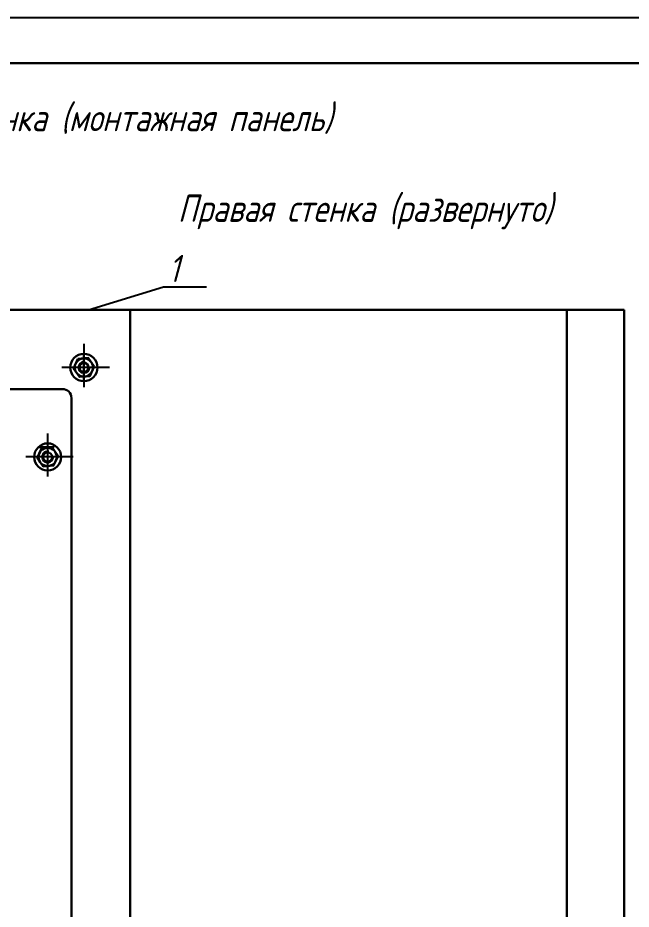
# Model space of a CAD drawing. Header units: millimetres. Extents: x 3980 to 4600, y -5280 to -3332.
# Drawn here: x 4228.7 to 4296.4, y -4957.9 to -4859.6 of the extents above; entities that cross this region are included whole.
import ezdxf

# ---------------------------------------------------------------- set-up
doc = ezdxf.new("R2010")
doc.units = ezdxf.units.MM
doc.layers.add('ссылки', color=7, linetype='Continuous')
doc.styles.add('GOST тип А', font='', dxfattribs={"oblique": 15})
doc.styles.get('GOST тип А').set_extended_font_data('GOST type A')

msp = doc.modelspace()

# ---------------------------------------------------------------- linework, layer by layer
at = {"color": 7}
for p, q in [((4599.616, -4859.551), (3980.366, -4859.551)), ((4236.478, -4891.771), (4244.753, -4889.248)), ((4244.753, -4889.248), (4249.512, -4889.248))]:
    msp.add_line(p, q, dxfattribs=at)
at = {"color": 7, "lineweight": 30}
for p, q in [((4000.366, -4864.551), (4594.616, -4864.551)), ((4116.21, -4891.771), (4241.074, -4891.771)), ((4241.074, -4891.771), (4241.074, -5054.942)), ((4241.074, -4891.771), (4295.653, -4891.771)), ((4289.303, -4891.771), (4289.303, -5054.942)), ((4295.653, -4891.771), (4295.653, -5054.942)), ((4125.335, -4900.521), (4233.584, -4900.521)), ((4234.584, -4901.521), (4234.584, -5007.534)), ((4232.694, -4906.952), (4230.9, -4906.952)), ((4234.584, -4910.528), (4234.584, -5045.192))]:
    msp.add_line(p, q, dxfattribs=at)
at = {"color": 250}
for p, q in [((4235.959, -4895.551), (4235.959, -4900.301)), ((4238.785, -4898.146), (4233.535, -4898.146)), ((4231.959, -4905.426), (4231.959, -4910.176)), ((4234.785, -4908.021), (4229.535, -4908.021))]:
    msp.add_line(p, q, dxfattribs=at)
msp.add_line((4235.959, -4899.684), (4235.959, -4896.607))
at = {"color": 7, "lineweight": 30}
for points in [[(4235.297, -4897.2), (4234.809, -4898.246), (4235.471, -4899.192), (4236.621, -4899.092), (4237.109, -4898.045), (4236.447, -4897.099)], [(4231.297, -4907.075), (4230.809, -4908.121), (4231.471, -4909.067), (4232.621, -4908.967), (4233.109, -4907.92), (4232.447, -4906.974)]]:
    msp.add_lwpolyline(points, close=True, dxfattribs=at)
for centre, radius in [((4235.959, -4898.146), 1.5), ((4235.959, -4898.146), 1), ((4235.959, -4898.146), 1), ((4235.959, -4898.146), 1), ((4235.959, -4898.146), 0.5), ((4231.959, -4908.021), 1.5), ((4231.959, -4908.021), 1), ((4231.959, -4908.021), 1), ((4231.959, -4908.021), 1), ((4231.959, -4908.021), 0.5)]:
    msp.add_circle(centre, radius, dxfattribs=at)
at = {"color": 7}
for centre in [(4235.959, -4898.146), (4231.959, -4908.021)]:
    msp.add_arc(centre, 0.613, 77.65436, 9.49421, dxfattribs=at)
at = {"color": 7, "lineweight": 30}
msp.add_arc((4233.584, -4901.521), 1, 0, 90, dxfattribs=at)

# ---------------------------------------------------------------- texts
at = {"layer": 'ссылки', "color": 7, "style": 'GOST тип А', "oblique": 15}
for s, p in [('Щит ЩМП-3 IP54     Вид на внутренней плоскости. Передняя стенка (монтажная панель)', (4123.378, -4872.067)), ('Правая стенка (развернуто)', (4246.341, -4882.071)), ('1', (4245.288, -4888.715))]:
    msp.add_text(s, height=3, dxfattribs=at).set_placement(p)

doc.saveas('drawing.dxf')
